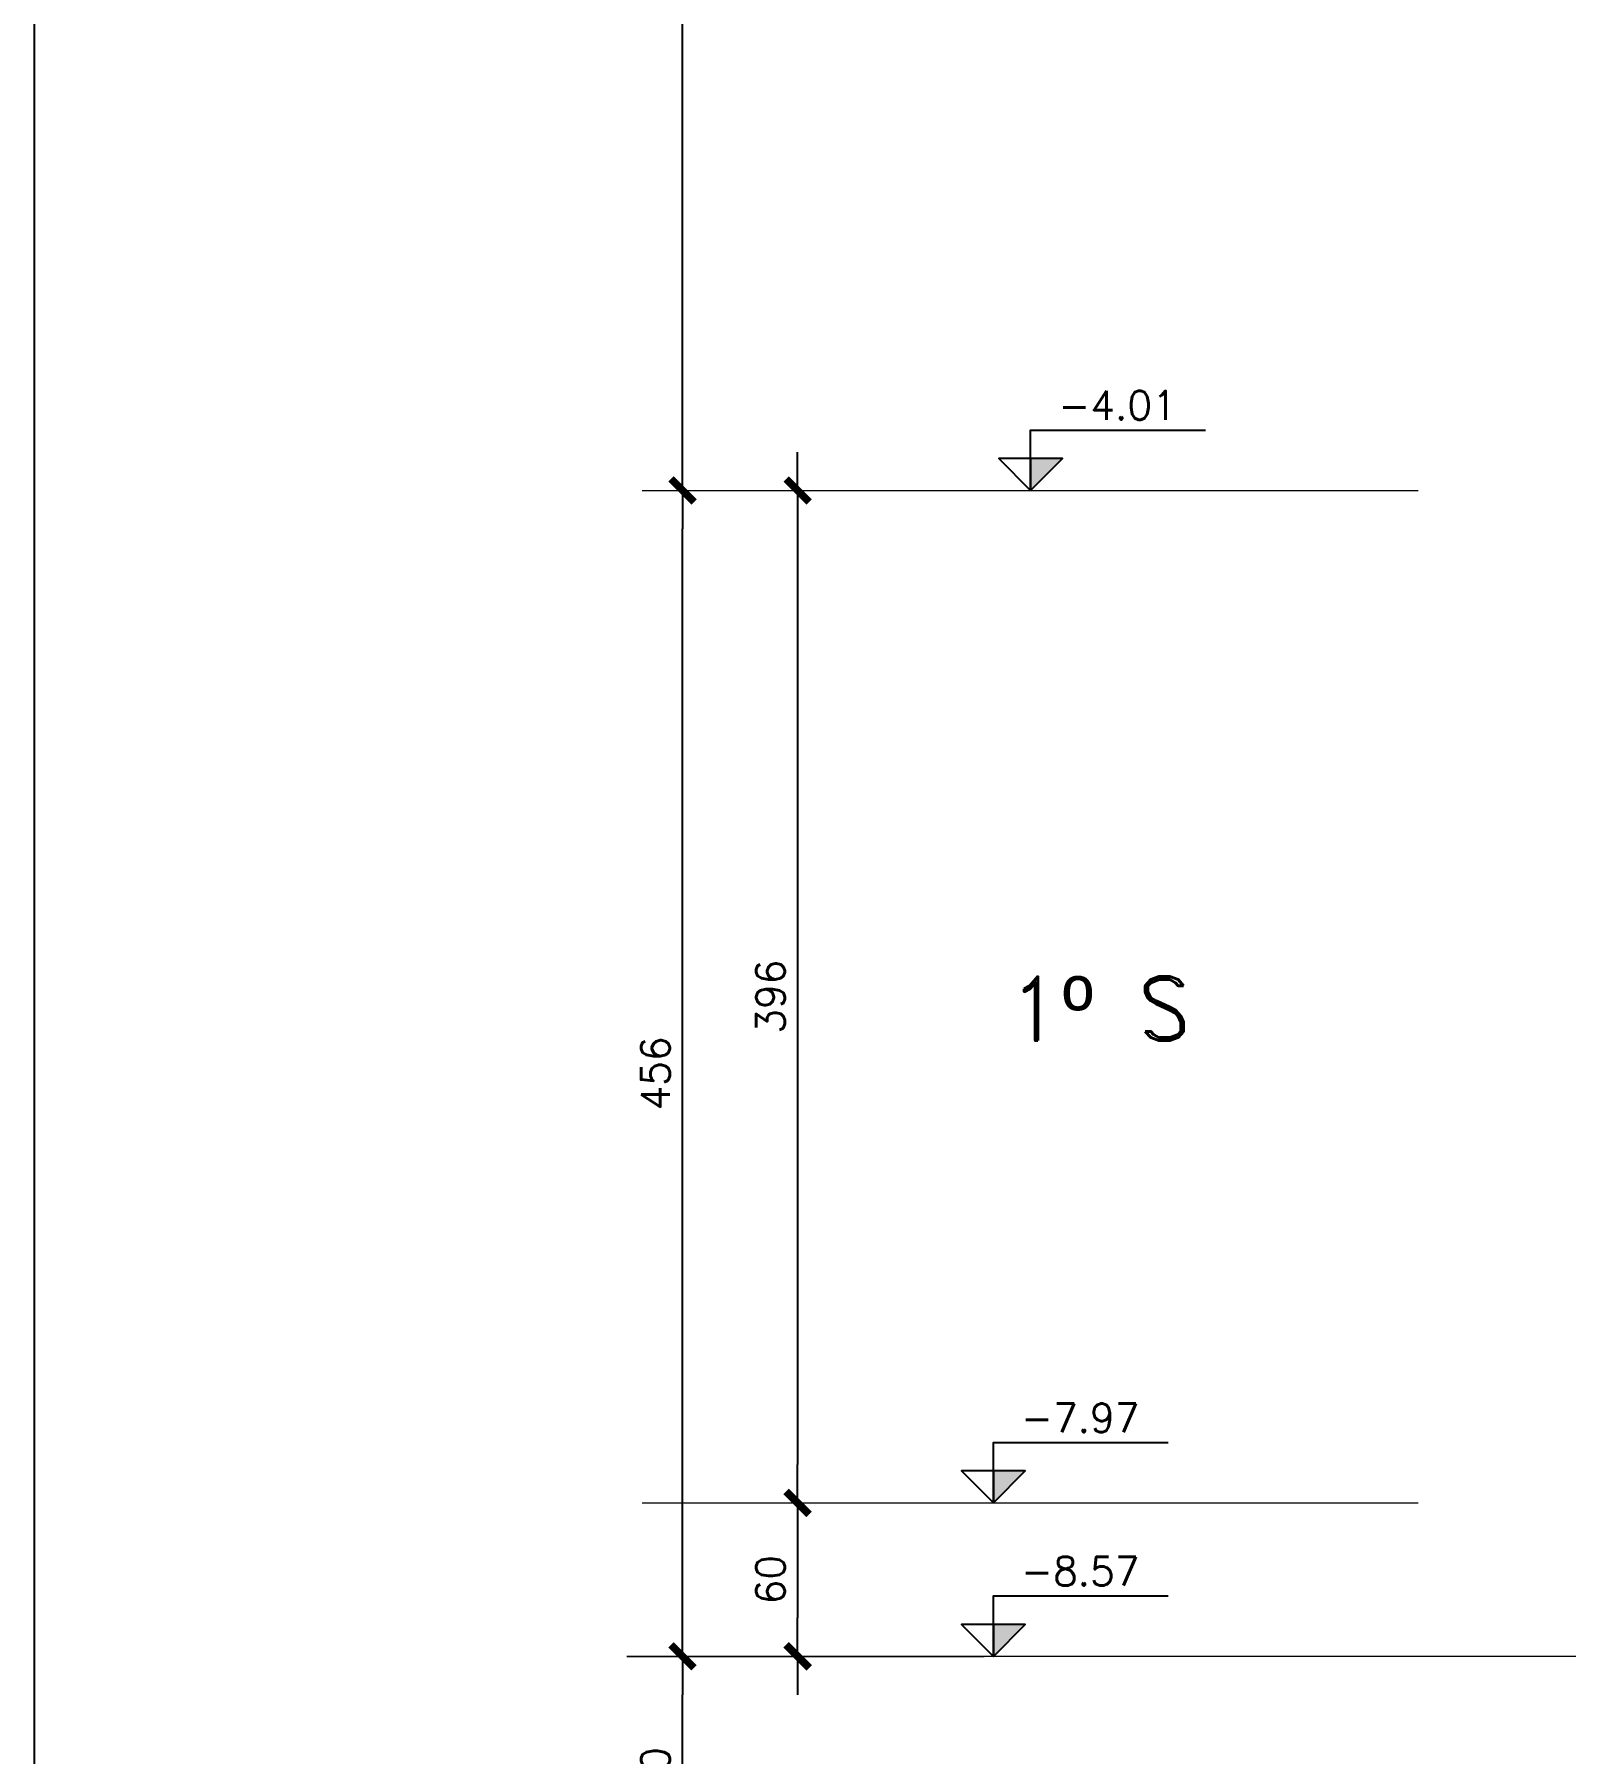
# Model space of a CAD drawing. Extents: x -58 to 5689, y 66 to 4123.
# Drawn here: x -58 to 541, y 1474 to 2147 of the extents above; entities that cross this region are included whole.
import ezdxf
from ezdxf.enums import TextEntityAlignment as Align
from ezdxf.xclip import XClip

# ---------------------------------------------------------------- set-up
doc = ezdxf.new("R2010")
doc.units = 0
doc.header["$LTSCALE"] = 30
doc.header["$MEASUREMENT"] = 0
doc.header["$XCLIPFRAME"] = 0
doc.layers.get('0').update_dxf_attribs({"linetype": 'CONTINUOUS'})
for name, color, linetype in [("EJEF-F'$0$RLA-COTAS1", 2, 'CONTINUOUS'), ("EJEF-F'$0$RLA-TEXTOS2", 6, 'CONTINUOUS'), ('RLA-FORMATO', 7, 'CONTINUOUS')]:
    doc.layers.add(name, color=color, linetype=linetype)
doc.layers.add("EJEF-F'$0$RLA-NIVEL-1", color=1, linetype='CONTINUOUS', lineweight=9)
doc.layers.add("EJEF-F'$0$RLA-SELLO", color=3, linetype='CONTINUOUS', lineweight=9)
doc.styles.add("EJEF-F'$0$RomanD", font='romand.shx', dxfattribs={"height": 31.5})
doc.styles.add("EJEF-F'$0$RomanS", font='romans.shx', dxfattribs={"height": 11.25})
doc.dimstyles.new("EJEF-F'$0$ING-50", dxfattribs={"dimscale": 50, "dimtxt": 0.27, "dimasz": 0.3, "dimexe": 0, "dimexo": 0, "dimgap": 0.1, "dimtad": 1, "dimdec": 1, "dimzin": 12, "dimdsep": 46, "dimtxsty": "EJEF-F'$0$RomanS", "dimblk": "EJEF-F'$0$TICK1", "dimblk1": "EJEF-F'$0$TICK1", "dimblk2": "EJEF-F'$0$TICK1", "dimcen": 0.09, "dimclrd": 2, "dimclre": 1, "dimclrt": 3, "dimadec": 0, "dimazin": 0, "dimtfac": 1, "dimtdec": 0, "dimtix": 1, "dimtmove": 2, "dimatfit": 3, "dimldrblk": "EJEF-F'$0$TICK1", "dimfxl": 0, "dimfxlon": 1, "dimtolj": 1, "dimtzin": 0, "dimarcsym": 0})

# ---------------------------------------------------------------- blocks, each defined once
blk = doc.blocks.new("EJEF-F'$0$TICK1")
at = {"color": 2}
for points in [[(0, 0), (-1, 0)], [(0, 0), (1, 0)]]:
    blk.add_lwpolyline(points, dxfattribs=at)
at = {"color": 2, "const_width": 0.2}
blk.add_lwpolyline([(-0.3, -0.3), (0.3, 0.3)], dxfattribs=at)
blk = doc.blocks.new("EJEF-F'$0$DIMBLOCK11-EJE F-F_")
at = {"layer": "EJEF-F'$0$RLA-COTAS1", "color": 2, "lineweight": -2, "transparency": 16777216}
blk.add_line((-1944.65, -942), (-1944.65, -872), dxfattribs=at)
at = {"layer": "EJEF-F'$0$RLA-COTAS1", "color": 2, "lineweight": -2, "transparency": 16777216, "xscale": 15, "yscale": 15, "zscale": 15}
for p, rotation in [((-1944.65, -857), 90), ((-1944.65, -957), 270)]:
    blk.add_blockref("EJEF-F'$0$TICK1", p, dxfattribs=dict(at, rotation=rotation))
at = {"layer": "EJEF-F'$0$RLA-COTAS1", "color": 3, "transparency": 16777216, "insert": (-1955.27, -907), "char_height": 11.25, "attachment_point": 5, "rotation": 90, "style": "EJEF-F'$0$RomanS"}
blk.add_mtext('\\A1;100', dxfattribs=at)
blk = doc.blocks.new("EJEF-F'$0$DIMBLOCK12-EJE F-F_")
at = {"layer": "EJEF-F'$0$RLA-COTAS1", "color": 2, "lineweight": -2, "transparency": 16777216}
blk.add_line((-1944.65, -842), (-1944.65, -416), dxfattribs=at)
at = {"layer": "EJEF-F'$0$RLA-COTAS1", "color": 2, "lineweight": -2, "transparency": 16777216, "xscale": 15, "yscale": 15, "zscale": 15}
for p, rotation in [((-1944.65, -401), 90), ((-1944.65, -857), 270)]:
    blk.add_blockref("EJEF-F'$0$TICK1", p, dxfattribs=dict(at, rotation=rotation))
at = {"layer": "EJEF-F'$0$RLA-COTAS1", "color": 3, "transparency": 16777216, "insert": (-1955.27, -629), "char_height": 11.25, "attachment_point": 5, "rotation": 90, "style": "EJEF-F'$0$RomanS"}
blk.add_mtext('\\A1;456', dxfattribs=at)
blk = doc.blocks.new("EJEF-F'$0$DIMBLOCK13-EJE F-F_")
at = {"layer": "EJEF-F'$0$RLA-COTAS1", "color": 2, "lineweight": -2, "transparency": 16777216}
blk.add_line((-1944.65, -386), (-1944.65, -20), dxfattribs=at)
at = {"layer": "EJEF-F'$0$RLA-COTAS1", "color": 2, "lineweight": -2, "transparency": 16777216, "xscale": 15, "yscale": 15, "zscale": 15}
for p, rotation in [((-1944.65, -5), 90), ((-1944.65, -401), 270)]:
    blk.add_blockref("EJEF-F'$0$TICK1", p, dxfattribs=dict(at, rotation=rotation))
at = {"layer": "EJEF-F'$0$RLA-COTAS1", "color": 3, "transparency": 16777216, "insert": (-1955.27, -203), "char_height": 11.25, "attachment_point": 5, "rotation": 90, "style": "EJEF-F'$0$RomanS"}
blk.add_mtext('\\A1;396', dxfattribs=at)
blk = doc.blocks.new("EJEF-F'$0$DIMBLOCK18-EJE F-F_")
at = {"layer": "EJEF-F'$0$RLA-COTAS1", "color": 2, "lineweight": -2, "transparency": 16777216}
blk.add_line((-1899.65, -416), (-1899.65, -782), dxfattribs=at)
at = {"layer": "EJEF-F'$0$RLA-COTAS1", "color": 2, "lineweight": -2, "transparency": 16777216, "xscale": 15, "yscale": 15, "zscale": 15}
for p, rotation in [((-1899.65, -401), 90), ((-1899.65, -797), 270)]:
    blk.add_blockref("EJEF-F'$0$TICK1", p, dxfattribs=dict(at, rotation=rotation))
at = {"layer": "EJEF-F'$0$RLA-COTAS1", "color": 3, "transparency": 16777216, "insert": (-1910.27, -599), "char_height": 11.25, "attachment_point": 5, "rotation": 90, "style": "EJEF-F'$0$RomanS"}
blk.add_mtext('\\A1;396', dxfattribs=at)
blk = doc.blocks.new("EJEF-F'$0$DIMBLOCK19-EJE F-F_")
at = {"layer": "EJEF-F'$0$RLA-COTAS1", "color": 2, "lineweight": -2, "transparency": 16777216}
blk.add_line((-1899.65, -812), (-1899.65, -842), dxfattribs=at)
at = {"layer": "EJEF-F'$0$RLA-COTAS1", "color": 2, "lineweight": -2, "transparency": 16777216, "xscale": 15, "yscale": 15, "zscale": 15}
for p, rotation in [((-1899.65, -797), 90), ((-1899.65, -857), 270)]:
    blk.add_blockref("EJEF-F'$0$TICK1", p, dxfattribs=dict(at, rotation=rotation))
at = {"layer": "EJEF-F'$0$RLA-COTAS1", "color": 3, "transparency": 16777216, "insert": (-1910.27, -827), "char_height": 11.25, "attachment_point": 5, "rotation": 90, "style": "EJEF-F'$0$RomanS"}
blk.add_mtext('\\A1;60', dxfattribs=at)
blk = doc.blocks.new("EJEF-F'$0$nivel-el")
blk.add_hatch(color=1).paths.add_polyline_path([(0, 0), (12.5, 12.5), (0, 12.5)])
at = {"color": 3}
blk.add_lwpolyline([(0, 0), (12.5, 12.5), (-12.5, 12.5), (0, 0), (0, 23.61), (68.35, 23.61)], dxfattribs=at)
blk.add_lwpolyline([(0, 0), (12.5, 12.5), (0, 12.5), (0, 0)])
at = {"color": 3, "style": "EJEF-F'$0$RomanS", "flags": 4}
blk.add_attdef('%%P0.00', text='', height=11.25, dxfattribs=at).set_placement((33.96, 27.67), align=Align.CENTER)
blk = doc.blocks.new("EJEF-F'")
at = {"layer": "EJEF-F'$0$RLA-NIVEL-1"}
for p, q in [((-1960.49, -401), (-1657.07, -401)), ((-1960.49, -797), (-1657.07, -797)), ((-1328.65, -857), (-1966.48, -857))]:
    blk.add_line(p, q, dxfattribs=at)
at = {"layer": "EJEF-F'$0$RLA-SELLO"}
blk.add_line((-1966.48, -857), (-1826.68, -857), dxfattribs=at)
ref = blk.add_blockref("EJEF-F'$0$nivel-el", (-1808.54, -401))
ref.add_attrib('%%P0.00', '-4.01', dxfattribs={"color": 3, "height": 11.25, "style": "EJEF-F'$0$RomanS"}).set_placement((-1774.58, -373.33), align=Align.CENTER)
ref = blk.add_blockref("EJEF-F'$0$nivel-el", (-1823.13, -797))
ref.add_attrib('%%P0.00', '-7.97', dxfattribs={"color": 3, "height": 11.25, "style": "EJEF-F'$0$RomanS"}).set_placement((-1789.17, -769.33), align=Align.CENTER)
ref = blk.add_blockref("EJEF-F'$0$nivel-el", (-1823.13, -857))
ref.add_attrib('%%P0.00', '-8.57', dxfattribs={"color": 3, "height": 11.25, "style": "EJEF-F'$0$RomanS"}).set_placement((-1789.17, -829.33), align=Align.CENTER)
at = {"layer": "EJEF-F'$0$RLA-TEXTOS2", "color": 5, "insert": (-1781.51, -603.64), "char_height": 25, "width": 113.177, "attachment_point": 5, "line_spacing_factor": 0.941778, "style": "EJEF-F'$0$RomanD"}
blk.add_mtext('1º S', dxfattribs=at)
at = {"layer": "EJEF-F'$0$RLA-COTAS1"}
for base, p1, p2, picture, middle in [((-1944.65, -5), (-1949.65, -401), (-1949.65, -5), "EJEF-F'$0$DIMBLOCK13-EJE F-F_", (-1955.27, -203)), ((-1944.65, -401), (-1939.65, -857), (-1949.65, -401), "EJEF-F'$0$DIMBLOCK12-EJE F-F_", (-1955.27, -629)), ((-1899.65, -797), (-1894.65, -401), (-1894.65, -797), "EJEF-F'$0$DIMBLOCK18-EJE F-F_", (-1910.27, -599)), ((-1899.65, -857), (-1894.65, -797), (-1894.65, -857), "EJEF-F'$0$DIMBLOCK19-EJE F-F_", (-1910.27, -827)), ((-1944.65, -857), (-1939.65, -957), (-1939.65, -857), "EJEF-F'$0$DIMBLOCK11-EJE F-F_", (-1955.27, -907))]:
    dim = blk.add_linear_dim(base=base, p1=p1, p2=p2, angle=90, dimstyle="EJEF-F'$0$ING-50", override={"dimexe": 0, "dimexo": 0, "dimdec": 1, "dimfxl": 0, "dimfxlon": 1}, dxfattribs=at)
    dim.commit()
    dim.dimension.update_dxf_attribs({"geometry": picture, "text_midpoint": middle})

msp = doc.modelspace()

# ---------------------------------------------------------------- linework, layer by layer
at = {"layer": 'RLA-FORMATO', "color": 6, "linetype": 'Continuous'}
msp.add_line((-58.1, 68.1), (-58.1, 4123.1), dxfattribs=at)

# ---------------------------------------------------------------- block references
ref = msp.add_blockref("EJEF-F'", (2139.98, 2369.47))
XClip(ref).set_block_clipping_path([(-2004.783703171, -1263.5272463381), (2026.7450959108, 1590.6902151833)])

doc.saveas('drawing.dxf')
